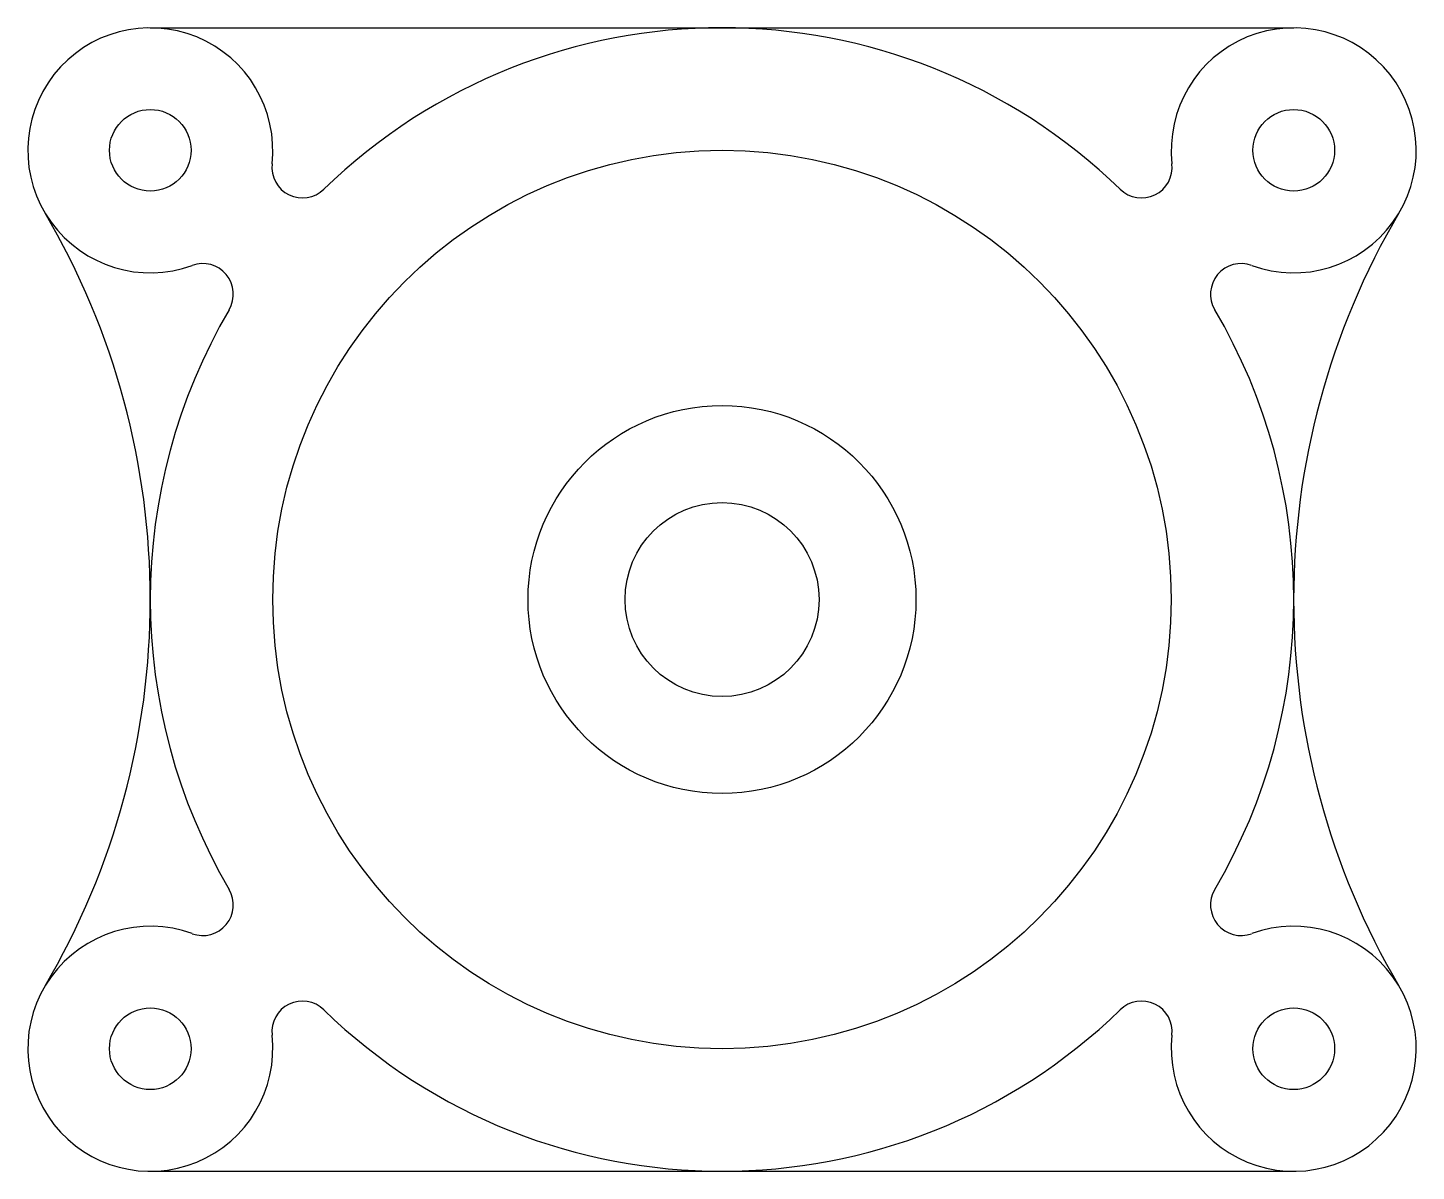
# Model space of a CAD drawing. Header units: inches. Extents: x 85 to 221, y 54 to 166.
import ezdxf

# ---------------------------------------------------------------- set-up
doc = ezdxf.new("R2010")
doc.units = ezdxf.units.IN
doc.header["$MEASUREMENT"] = 0

msp = doc.modelspace()

# ---------------------------------------------------------------- linework, layer by layer
for p, q in [((96.72, 165.78), (208.72, 165.78)), ((96.72, 53.78), (208.72, 53.78))]:
    msp.add_line(p, q)
for centre, radius in [((96.72, 153.78), 4), ((208.72, 153.78), 4), ((152.72, 109.78), 44), ((152.72, 109.78), 19), ((152.72, 109.78), 9.5), ((96.72, 65.78), 4), ((208.72, 65.78), 4)]:
    msp.add_circle(centre, radius)
for centre, radius, start, end in [((96.72, 153.78), 12, 353.6341, 290.0515), ((152.72, 109.78), 56, 45.8545, 134.1455), ((208.72, 153.78), 12, 249.9485, 186.3659), ((111.63, 152.12), 3, 173.6341, 314.1455), ((193.81, 152.12), 3, 225.8545, 6.3659), ((22.05, 109.78), 74.67, 329.4898, 30.5102), ((283.38, 109.78), 74.67, 149.4898, 210.5102), ((101.86, 139.69), 3, 329.54, 110.0515), ((203.57, 139.69), 3, 69.9485, 210.46), ((152.72, 109.78), 56, 149.54, 210.46), ((152.72, 109.78), 56, 329.54, 30.46), ((101.86, 79.87), 3, 249.9485, 30.46), ((203.57, 79.87), 3, 149.54, 290.0515), ((96.72, 65.78), 12, 69.9485, 6.3659), ((208.72, 65.78), 12, 173.6341, 110.0515), ((111.63, 67.45), 3, 45.8545, 186.3659), ((152.72, 109.78), 56, 225.8545, 314.1455), ((193.81, 67.45), 3, 353.6341, 134.1455)]:
    msp.add_arc(centre, radius, start, end)

doc.saveas('drawing.dxf')
